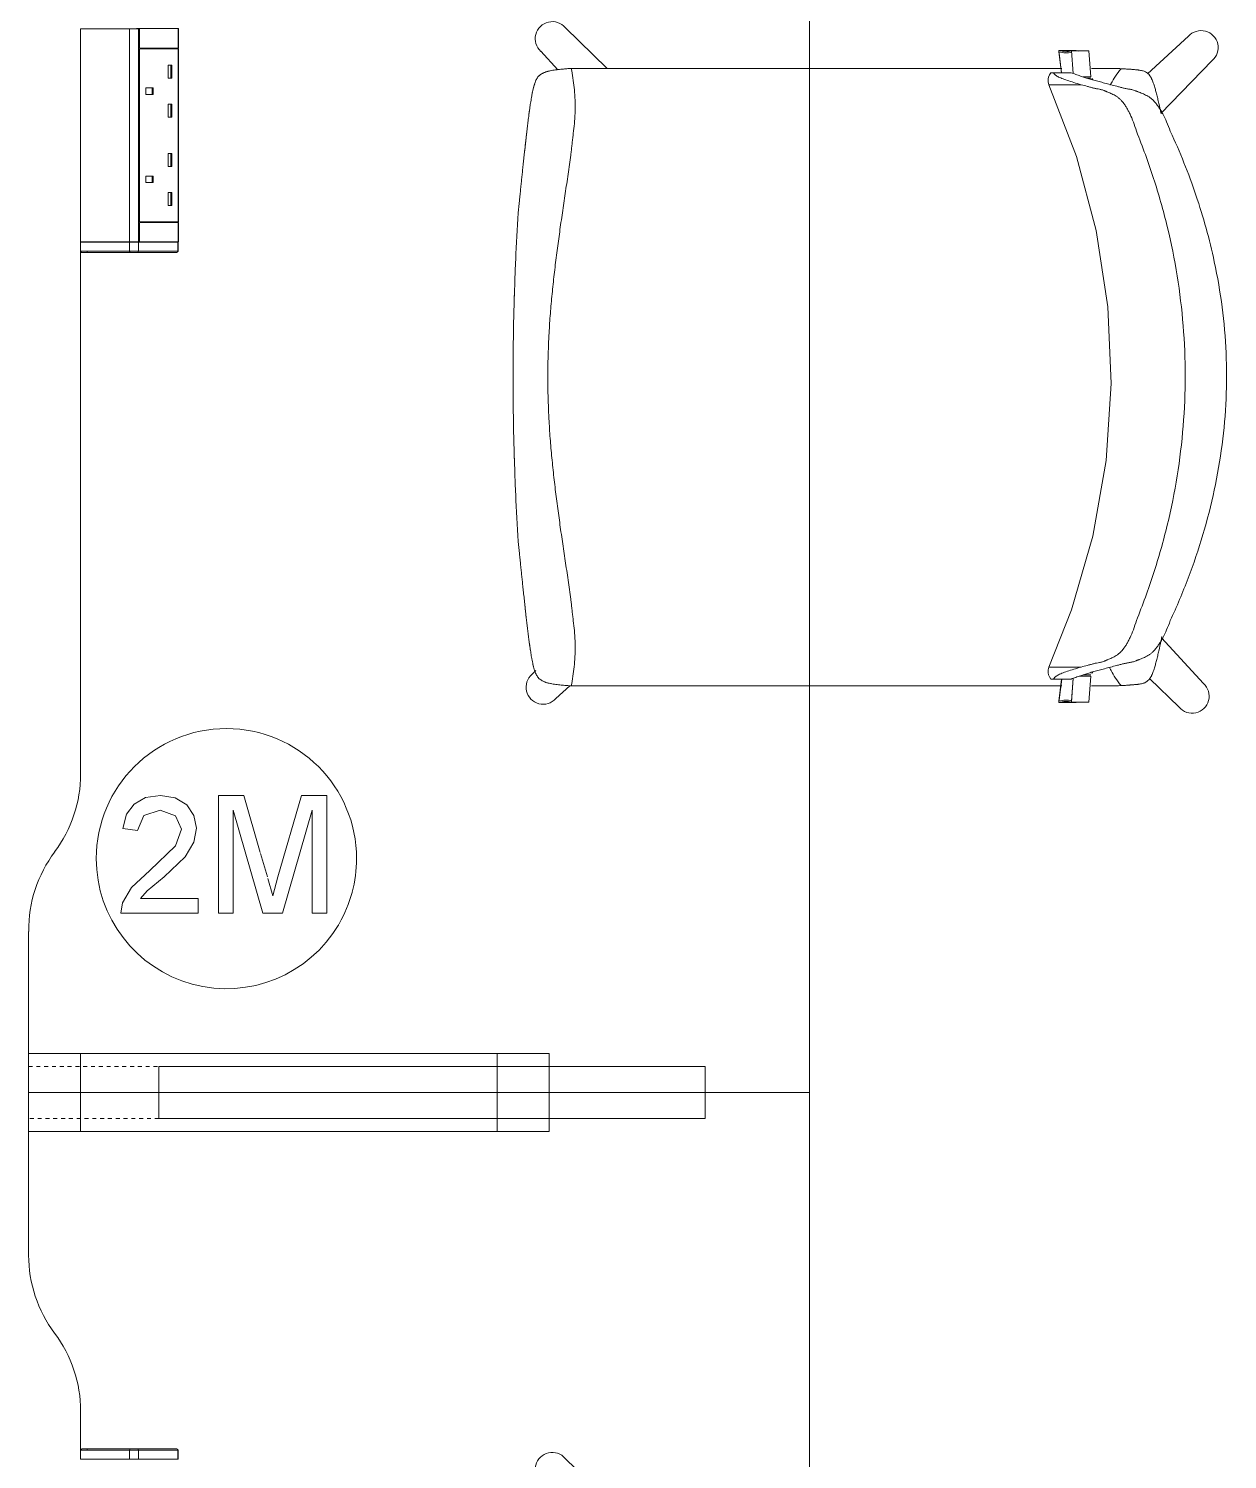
# Model space of a CAD drawing. Header units: millimetres. Extents: x 79795 to 317870, y -36033 to 97293.
# Drawn here: x 179300 to 180221, y 23556 to 24656 of the extents above; entities that cross this region are included whole.
import ezdxf

# ---------------------------------------------------------------- set-up
doc = ezdxf.new("R2010")
doc.units = ezdxf.units.MM
doc.header["$MEASUREMENT"] = 0
doc.linetypes.add('Dash', pattern=[6, 3, -3])
doc.layers.add('I-FURN', color=8, linetype='CONTINUOUS', lineweight=9)
doc.layers.add('I-FURN-HDLN', color=8, linetype='Dash', lineweight=9)

msp = doc.modelspace()

# ---------------------------------------------------------------- linework, layer by layer
at = {"layer": 'I-FURN'}
for p, q in [((179899.9, 23837.6), (179899.9, 24937.6)), ((179899.9, 24937.6), (179899.9, 23837.6)), ((179339.9, 24655.4), (179339.9, 24491.5)), ((179339.9, 24491.5), (179339.9, 24655.4)), ((179377.4, 24655.4), (179339.9, 24655.4)), ((179377.4, 24491.5), (179377.4, 24655.4)), ((179384.3, 24655.4), (179377.4, 24655.4)), ((179385.1, 24655.5), (179382.7, 24655.5)), ((179384.3, 24491.5), (179384.3, 24655.4)), ((179384.3, 24655.4), (179384.9, 24655.4)), ((179384.9, 24655.4), (179384.9, 24640.5)), ((179385.1, 24640.5), (179385.1, 24655.5)), ((179385.1, 24655.5), (179415, 24655.5)), ((179414.8, 24491.5), (179414.8, 24655.4)), ((179415, 24655.5), (179415, 24640.5)), ((179744.6, 24624.9), (179712.3, 24656.3)), ((179384.9, 24640), (179384.9, 24507)), ((179415, 24640.5), (179385.1, 24640.5)), ((179385.1, 24507), (179385.1, 24640)), ((179415, 24640), (179385.1, 24640)), ((179414.6, 24640.5), (179414.6, 24640)), ((179415, 24640), (179415, 24507)), ((180191.2, 24649.7), (180159.7, 24620.7)), ((179693.6, 24638.1), (179706.6, 24623.9)), ((180091.7, 24638.7), (180093.7, 24621.5)), ((180105, 24638.7), (180091.7, 24638.7)), ((180091.7, 24637.8), (180093.6, 24621.5)), ((180102.6, 24621), (180101.4, 24638.4)), ((180101.4, 24638.4), (180114.7, 24638.4)), ((180114.7, 24638.4), (180116.1, 24618.5)), ((180170, 24590.3), (180209.4, 24631)), ((179409.9, 24627.4), (179407.1, 24627.4)), ((179407.1, 24617.4), (179407.1, 24627.4)), ((179409.2, 24617.4), (179409.2, 24627.4)), ((179409.9, 24617.4), (179409.9, 24627.4)), ((179716.3, 24624.9), (179716.9, 24624.9)), ((180083.6, 24618.3), (180083.3, 24616.8)), ((180084.3, 24620), (180083.6, 24618.3)), ((180085.4, 24621.5), (180084.3, 24620)), ((180087.5, 24621.5), (180101.1, 24621.5)), ((180116.1, 24618.5), (180110.2, 24618.5)), ((179395.6, 24609.9), (179389.9, 24609.9)), ((179389.9, 24604.9), (179389.9, 24609.9)), ((179394.9, 24604.9), (179394.9, 24609.9)), ((179395.6, 24604.9), (179395.6, 24609.9)), ((179409.9, 24617.4), (179407.1, 24617.4)), ((180083.3, 24616.8), (180083.3, 24614.5)), ((180083.3, 24614.5), (180083.9, 24612.4)), ((180083.9, 24612.4), (180105.1, 24557.3)), ((180116.1, 24617.5), (180113.1, 24617.5)), ((179395.6, 24604.9), (179389.9, 24604.9)), ((179409.9, 24597.4), (179407.1, 24597.4)), ((179407.1, 24587.4), (179407.1, 24597.4)), ((179409.2, 24587.4), (179409.2, 24597.4)), ((179409.9, 24587.4), (179409.9, 24597.4)), ((179409.9, 24587.4), (179407.1, 24587.4)), ((179409.9, 24559.6), (179407.1, 24559.6)), ((179407.1, 24549.6), (179407.1, 24559.6)), ((179409.2, 24549.6), (179409.2, 24559.6)), ((179409.9, 24549.6), (179409.9, 24559.6)), ((180105.1, 24557.3), (180120.3, 24500.2)), ((179389.9, 24542.1), (179389.9, 24537.1)), ((179395.6, 24542.1), (179389.9, 24542.1)), ((179394.9, 24537.1), (179394.9, 24542.1)), ((179395.6, 24537.1), (179395.6, 24542.1)), ((179409.9, 24549.6), (179407.1, 24549.6)), ((179389.9, 24537.1), (179395.6, 24537.1)), ((179409.9, 24529.6), (179407.1, 24529.6)), ((179407.1, 24519.6), (179407.1, 24529.6)), ((179409.9, 24519.6), (179407.1, 24519.6)), ((179409.2, 24519.6), (179409.2, 24529.6)), ((179409.9, 24519.6), (179409.9, 24529.6)), ((179384.9, 24506.5), (179384.9, 24491.5)), ((179415, 24507), (179385.1, 24507)), ((179385.1, 24491.5), (179385.1, 24506.5)), ((179385.1, 24506.5), (179415, 24506.5)), ((179414.6, 24507), (179414.6, 24506.5)), ((179415, 24506.5), (179415, 24491.5)), ((180120.3, 24500.2), (180129.2, 24441.7)), ((179339.9, 24491.5), (179377.4, 24491.5)), ((179339.9, 24491.4), (179339.9, 24484.4)), ((179339.9, 24484.4), (179339.9, 24491.4)), ((179377.4, 24491.4), (179339.9, 24491.4)), ((179377.4, 24491.5), (179384.3, 24491.5)), ((179377.4, 24484.4), (179377.4, 24491.4)), ((179384.3, 24491.4), (179377.4, 24491.4)), ((179384.9, 24491.5), (179384.3, 24491.5)), ((179384.3, 24484.4), (179384.3, 24491.4)), ((179414.6, 24491.4), (179384.3, 24491.4)), ((179415, 24491.5), (179385.1, 24491.5)), ((179414.6, 24484.4), (179414.6, 24491.4)), ((179414.8, 24491.4), (179414.6, 24491.4)), ((179414.8, 24484.4), (179414.8, 24491.4)), ((179414.8, 24484.4), (179414.8, 24491.4)), ((179414.8, 24491.4), (179414.8, 24484.4)), ((179339.9, 24484.4), (179339.9, 24082.6)), ((179339.9, 24082.6), (179339.9, 24484.4)), ((179377.4, 24484.4), (179339.9, 24484.4)), ((179344.9, 24483.4), (179340.9, 24483.4)), ((179340.9, 24483.4), (179378, 24483.4)), ((179344.9, 24483.4), (179344.9, 24484.4)), ((179383.5, 24483.4), (179344.9, 24483.4)), ((179384.3, 24484.4), (179377.4, 24484.4)), ((179378, 24483.4), (179383.5, 24483.4)), ((179383.5, 24483.4), (179413.8, 24483.4)), ((179383.5, 24483.4), (179413.8, 24483.4)), ((179414.6, 24484.4), (179384.3, 24484.4)), ((179414.4, 24483.7), (179414.4, 24483.7)), ((179414.8, 24484.4), (179414.6, 24484.4)), ((180129.2, 24441.7), (180131.8, 24382.6)), ((180131.8, 24382.6), (180128, 24323.6)), ((180128, 24323.6), (180117.8, 24265.4)), ((180117.8, 24265.4), (180101.4, 24208.6)), ((180101.4, 24208.6), (180083.9, 24164.7)), ((180202.7, 24152), (180170.5, 24187.1)), ((179689.7, 24162.1), (179686.8, 24159.2)), ((180083.3, 24162.6), (180083.9, 24164.7)), ((180083.3, 24160.3), (180083.3, 24162.6)), ((180083.6, 24158.8), (180083.3, 24160.3)), ((180084.3, 24157.1), (180083.6, 24158.8)), ((180085.4, 24155.5), (180084.3, 24157.1)), ((180101.4, 24138.7), (180102.6, 24156.1)), ((180101.4, 24137.7), (180102.7, 24156.1)), ((180107.3, 24157.7), (180116.1, 24157.7)), ((180110.2, 24158.6), (180116.1, 24158.6)), ((180116.1, 24157.7), (180114.7, 24137.7)), ((179705, 24140.4), (179715.8, 24150.3)), ((179716.9, 24150.3), (179716.3, 24150.3)), ((180087.5, 24155.5), (180101.1, 24155.5)), ((180093.7, 24155.5), (180091.7, 24138.4)), ((180093.9, 24155.5), (180091.7, 24137.4)), ((180161.2, 24155.9), (180184, 24133.8)), ((180091.7, 24137.4), (180105, 24137.4)), ((180114.7, 24137.7), (180101.4, 24137.7)), ((179381, 24059.4), (179375.1, 24051.5)), ((179389.8, 24064.3), (179381, 24059.4)), ((179401.2, 24066), (179389.8, 24064.3)), ((179412.6, 24064.1), (179401.2, 24066)), ((179421.4, 24058.7), (179412.6, 24064.1)), ((179427, 24050.6), (179421.4, 24058.7)), ((179465.2, 24066), (179445.8, 24066)), ((179445.8, 24066), (179445.8, 23975.5)), ((179477.9, 24022.2), (179465.2, 24066)), ((179509.7, 24066), (179491.5, 24003.3)), ((179529.1, 24066), (179509.7, 24066)), ((179529.1, 23975.5), (179529.1, 24066)), ((179375.1, 24051.5), (179372.3, 24040.5)), ((179383.6, 24039.1), (179388.4, 24050.5)), ((179388.4, 24050.5), (179400.9, 24054.6)), ((179400.9, 24054.6), (179412.9, 24050.4)), ((179412.9, 24050.4), (179417.5, 24040.1)), ((179428.8, 24040.7), (179427, 24050.6)), ((179457.1, 23975.5), (179457.1, 24054.6)), ((179457.1, 24054.6), (179479.8, 23975.5)), ((179495.1, 23975.5), (179517.8, 24054.6)), ((179517.8, 24054.6), (179517.8, 23975.5)), ((179372.3, 24040.5), (179383.6, 24039.1)), ((179417.5, 24040.1), (179412.7, 24027.3)), ((179426.8, 24030), (179428.8, 24040.7)), ((179412.7, 24027.3), (179393.1, 24008.4)), ((179420.2, 24018.9), (179426.8, 24030)), ((179404, 24003.5), (179420.2, 24018.9)), ((179483.4, 24003.3), (179478.2, 24021.4)), ((179393.1, 24008.4), (179379, 23995.3)), ((179391, 23992.6), (179404, 24003.5)), ((179487.5, 23988.9), (179483.7, 24002.2)), ((179491.5, 24003.3), (179487.5, 23988.9)), ((179379, 23995.3), (179372.1, 23983.3)), ((179385.9, 23986.8), (179391, 23992.6)), ((179372.1, 23983.3), (179370.9, 23975.5)), ((179430.3, 23986.8), (179385.9, 23986.8)), ((179430.3, 23975.5), (179430.3, 23986.8)), ((179370.9, 23975.5), (179430.3, 23975.5)), ((179445.8, 23975.5), (179457.1, 23975.5)), ((179479.8, 23975.5), (179495.1, 23975.5)), ((179517.8, 23975.5), (179529.1, 23975.5)), ((179299.9, 23961.5), (179299.9, 23837.6)), ((179299.9, 23837.6), (179299.9, 23961.5)), ((179339.9, 23867.6), (179299.9, 23867.6)), ((179299.9, 23867.6), (179699.9, 23867.6)), ((179299.9, 23807.6), (179299.9, 23867.6)), ((179299.9, 23807.6), (179299.9, 23867.6)), ((179659.9, 23867.6), (179339.9, 23867.6)), ((179339.9, 23807.6), (179339.9, 23867.6)), ((179339.9, 23807.6), (179339.9, 23867.6)), ((179699.9, 23867.6), (179659.9, 23867.6)), ((179659.9, 23857.6), (179659.9, 23867.6)), ((179659.9, 23807.6), (179659.9, 23867.6)), ((179699.9, 23857.6), (179699.9, 23867.6)), ((179699.9, 23867.6), (179699.9, 23807.6)), ((179399.9, 23857.6), (179399.9, 23817.6)), ((179699.9, 23857.6), (179399.9, 23857.6)), ((179819.9, 23857.6), (179699.9, 23857.6)), ((179819.9, 23817.6), (179819.9, 23857.6)), ((179899.9, 23837.6), (179299.9, 23837.6)), ((179299.9, 23837.6), (179299.9, 23712.6)), ((179299.9, 23712.6), (179299.9, 23837.6)), ((179299.9, 23837.6), (179899.9, 23837.6)), ((179299.9, 23837.6), (179899.9, 23837.6)), ((179899.9, 23837.6), (179299.9, 23837.6)), ((179899.9, 22737.6), (179899.9, 23837.6)), ((179899.9, 23837.6), (179899.9, 22737.6)), ((179399.9, 23817.6), (179699.9, 23817.6)), ((179659.9, 23807.6), (179659.9, 23817.6)), ((179699.9, 23807.6), (179699.9, 23817.6)), ((179699.9, 23817.6), (179819.9, 23817.6)), ((179699.9, 23807.6), (179299.9, 23807.6)), ((179299.9, 23807.6), (179339.9, 23807.6)), ((179339.9, 23807.6), (179659.9, 23807.6)), ((179659.9, 23807.6), (179699.9, 23807.6)), ((179339.9, 23592.6), (179339.9, 23562.6)), ((179339.9, 23562.6), (179339.9, 23592.6)), ((179339.9, 23562.6), (179339.9, 23555.6)), ((179339.9, 23562.6), (179377.4, 23562.6)), ((179339.9, 23562.6), (179339.9, 23555.6)), ((179340.9, 23563.6), (179340.9, 23563.6)), ((179378, 23563.6), (179340.9, 23563.6)), ((179340.9, 23563.6), (179344.9, 23563.6)), ((179344.9, 23562.6), (179344.9, 23563.6)), ((179344.9, 23563.6), (179383.5, 23563.6)), ((179377.4, 23562.6), (179384.3, 23562.6)), ((179377.4, 23562.6), (179377.4, 23555.6)), ((179383.5, 23563.6), (179378, 23563.6)), ((179413.8, 23563.6), (179383.5, 23563.6)), ((179413.8, 23563.6), (179383.5, 23563.6)), ((179384.3, 23562.6), (179414.6, 23562.6)), ((179384.3, 23562.6), (179384.3, 23555.6)), ((179414.4, 23563.3), (179414.4, 23563.3)), ((179414.6, 23562.6), (179414.8, 23562.6)), ((179414.6, 23562.6), (179414.6, 23555.6)), ((179414.8, 23555.6), (179414.8, 23562.6)), ((179414.8, 23555.6), (179414.8, 23562.6)), ((179414.8, 23555.6), (179414.8, 23562.6)), ((179339.9, 23555.6), (179377.4, 23555.6)), ((179377.4, 23555.6), (179384.3, 23555.6)), ((179384.3, 23555.6), (179414.6, 23555.6)), ((179414.6, 23555.6), (179414.8, 23555.6)), ((179744.6, 23524.9), (179712.3, 23556.3))]:
    msp.add_line(p, q, dxfattribs=at)
at = {"layer": 'I-FURN', "flags": 128}
for points in [[(179340.9, 24483.4), (179340.9, 24483.4), (179340.8, 24483.4), (179340.8, 24483.4), (179340.8, 24483.5), (179340.7, 24483.5), (179340.7, 24483.5), (179340.6, 24483.5), (179340.6, 24483.5), (179340.6, 24483.5), (179340.5, 24483.5), (179340.5, 24483.5), (179340.5, 24483.6), (179340.4, 24483.6), (179340.4, 24483.6), (179340.4, 24483.6), (179340.3, 24483.6), (179340.3, 24483.7), (179340.3, 24483.7), (179340.2, 24483.7), (179340.2, 24483.7), (179340.2, 24483.8), (179340.1, 24483.8), (179340.1, 24483.8), (179340.1, 24483.9), (179340.1, 24483.9), (179340.1, 24483.9), (179340, 24484), (179340, 24484), (179340, 24484), (179340, 24484.1), (179340, 24484.1), (179340, 24484.2), (179340, 24484.2), (179339.9, 24484.2), (179339.9, 24484.3), (179339.9, 24484.3), (179339.9, 24484.4), (179339.9, 24484.4), (179339.9, 24484.4), (179339.9, 24484.4)], [(179344.9, 24483.4), (179344.8, 24483.4), (179344.6, 24483.4), (179344.4, 24483.4), (179344.3, 24483.4), (179344.1, 24483.4), (179344, 24483.4), (179343.8, 24483.4), (179343.7, 24483.4), (179343.5, 24483.4), (179343.4, 24483.4), (179343.2, 24483.4), (179343.1, 24483.4), (179342.9, 24483.4), (179342.8, 24483.4), (179342.7, 24483.4), (179342.5, 24483.4), (179342.4, 24483.4), (179342.3, 24483.4), (179342.2, 24483.4), (179342.1, 24483.4), (179341.9, 24483.4), (179341.8, 24483.4), (179341.7, 24483.4), (179341.6, 24483.4), (179341.6, 24483.4), (179341.5, 24483.4), (179341.4, 24483.4), (179341.3, 24483.4), (179341.3, 24483.4), (179341.2, 24483.4), (179341.1, 24483.4), (179341.1, 24483.4), (179341, 24483.4), (179341, 24483.4), (179341, 24483.4), (179341, 24483.4), (179340.9, 24483.4), (179340.9, 24483.4), (179340.9, 24483.4)], [(179340.9, 24483.4), (179340.9, 24483.4), (179340.9, 24483.4)], [(179340.9, 24483.4), (179341.2, 24483.4), (179341.6, 24483.4), (179342.2, 24483.4), (179342.9, 24483.4), (179343.7, 24483.4), (179344.6, 24483.4), (179345.7, 24483.4), (179346.9, 24483.4), (179348.2, 24483.4), (179349.7, 24483.4), (179351.3, 24483.4), (179353, 24483.4), (179354.8, 24483.4), (179356.7, 24483.4), (179358.8, 24483.4), (179360.9, 24483.4), (179363.2, 24483.4), (179365.5, 24483.4), (179368, 24483.4), (179370.5, 24483.4), (179373.2, 24483.4), (179375.9, 24483.4), (179378, 24483.4)], [(179378, 24483.4), (179378.1, 24483.4), (179378.2, 24483.4), (179378.4, 24483.4), (179378.5, 24483.4), (179378.7, 24483.4), (179378.8, 24483.4), (179379, 24483.4), (179379.1, 24483.4), (179379.3, 24483.4), (179379.4, 24483.4), (179379.6, 24483.4), (179379.7, 24483.4), (179379.9, 24483.4), (179380.1, 24483.4), (179380.2, 24483.4), (179380.4, 24483.4), (179380.5, 24483.4), (179380.7, 24483.4), (179380.8, 24483.4), (179381, 24483.4), (179381.2, 24483.4), (179381.3, 24483.4), (179381.5, 24483.4), (179381.6, 24483.4), (179381.8, 24483.4), (179381.9, 24483.4), (179382.1, 24483.4), (179382.2, 24483.4), (179382.3, 24483.4), (179382.5, 24483.4), (179382.6, 24483.4), (179382.7, 24483.4), (179382.8, 24483.4), (179383, 24483.4), (179383.1, 24483.4), (179383.2, 24483.4), (179383.3, 24483.4), (179383.4, 24483.4), (179383.5, 24483.4)], [(179414.8, 24484.4), (179414.8, 24484.4), (179414.8, 24484.4), (179414.8, 24484.3), (179414.8, 24484.3), (179414.7, 24484.2), (179414.7, 24484.2), (179414.7, 24484.2), (179414.7, 24484.1), (179414.7, 24484.1), (179414.7, 24484.1), (179414.7, 24484), (179414.7, 24484), (179414.6, 24483.9)], [(179339.9, 23562.6), (179339.9, 23562.6), (179339.9, 23562.6), (179339.9, 23562.7), (179339.9, 23562.7), (179339.9, 23562.8), (179339.9, 23562.8), (179340, 23562.8), (179340, 23562.9), (179340, 23562.9), (179340, 23563), (179340, 23563), (179340, 23563), (179340.1, 23563.1), (179340.1, 23563.1), (179340.1, 23563.1), (179340.1, 23563.2), (179340.1, 23563.2), (179340.2, 23563.2), (179340.2, 23563.3), (179340.2, 23563.3), (179340.3, 23563.3), (179340.3, 23563.3), (179340.3, 23563.4), (179340.3, 23563.4), (179340.4, 23563.4), (179340.4, 23563.4), (179340.4, 23563.4), (179340.5, 23563.5), (179340.5, 23563.5), (179340.6, 23563.5), (179340.6, 23563.5), (179340.6, 23563.5), (179340.7, 23563.5), (179340.7, 23563.5), (179340.8, 23563.5), (179340.8, 23563.6), (179340.8, 23563.6), (179340.9, 23563.6), (179340.9, 23563.6), (179340.9, 23563.6)], [(179378, 23563.6), (179375.2, 23563.6), (179372.5, 23563.6), (179369.9, 23563.6), (179367.3, 23563.6), (179364.9, 23563.6), (179362.6, 23563.6), (179360.3, 23563.6), (179358.2, 23563.6), (179356.2, 23563.6), (179354.3, 23563.6), (179352.5, 23563.6), (179350.8, 23563.6), (179349.3, 23563.6), (179347.9, 23563.6), (179346.6, 23563.6), (179345.4, 23563.6), (179344.4, 23563.6), (179343.4, 23563.6), (179342.7, 23563.6), (179342, 23563.6), (179341.5, 23563.6), (179341.1, 23563.6), (179340.9, 23563.6)], [(179340.9, 23563.6), (179340.9, 23563.6), (179340.9, 23563.6), (179340.9, 23563.6), (179341, 23563.6), (179341, 23563.6), (179341, 23563.6), (179341.1, 23563.6), (179341.1, 23563.6), (179341.2, 23563.6), (179341.2, 23563.6), (179341.3, 23563.6), (179341.4, 23563.6), (179341.4, 23563.6), (179341.5, 23563.6), (179341.6, 23563.6), (179341.7, 23563.6), (179341.8, 23563.6), (179341.9, 23563.6), (179342, 23563.6), (179342.1, 23563.6), (179342.3, 23563.6), (179342.4, 23563.6), (179342.5, 23563.6), (179342.6, 23563.6), (179342.8, 23563.6), (179342.9, 23563.6), (179343, 23563.6), (179343.2, 23563.6), (179343.3, 23563.6), (179343.5, 23563.6), (179343.6, 23563.6), (179343.8, 23563.6), (179343.9, 23563.6), (179344.1, 23563.6), (179344.2, 23563.6), (179344.4, 23563.6), (179344.6, 23563.6), (179344.7, 23563.6), (179344.9, 23563.6), (179344.9, 23563.6)], [(179383.5, 23563.6), (179383.4, 23563.6), (179383.3, 23563.6), (179383.2, 23563.6), (179383.1, 23563.6), (179383, 23563.6), (179382.8, 23563.6), (179382.7, 23563.6), (179382.6, 23563.6), (179382.5, 23563.6), (179382.3, 23563.6), (179382.2, 23563.6), (179382.1, 23563.6), (179381.9, 23563.6), (179381.8, 23563.6), (179381.6, 23563.6), (179381.5, 23563.6), (179381.3, 23563.6), (179381.2, 23563.6), (179381, 23563.6), (179380.8, 23563.6), (179380.7, 23563.6), (179380.5, 23563.6), (179380.4, 23563.6), (179380.2, 23563.6), (179380.1, 23563.6), (179379.9, 23563.6), (179379.7, 23563.6), (179379.6, 23563.6), (179379.4, 23563.6), (179379.3, 23563.6), (179379.1, 23563.6), (179379, 23563.6), (179378.8, 23563.6), (179378.7, 23563.6), (179378.5, 23563.6), (179378.4, 23563.6), (179378.2, 23563.6), (179378.1, 23563.6), (179378, 23563.6)], [(179414.6, 23563.1), (179414.6, 23563), (179414.7, 23563), (179414.7, 23563), (179414.7, 23562.9), (179414.7, 23562.9), (179414.7, 23562.9), (179414.7, 23562.8), (179414.7, 23562.8), (179414.8, 23562.7), (179414.8, 23562.7), (179414.8, 23562.7), (179414.8, 23562.6), (179414.8, 23562.6), (179414.8, 23562.6)]]:
    msp.add_lwpolyline(points, dxfattribs=at)
at = {"layer": 'I-FURN'}
for centre, radius, start, end in [((179702.3, 24647.8), 13.1, 40.3941, 228.0104), ((180200.9, 24640.9), 13.1, 310.4176, 138.0338), ((179695.3, 24149.2), 13.1, 130.3707, 317.9869), ((180194, 24142.3), 13.1, 220.3941, 48.0104), ((179451.9, 24017.4), 100, 0, 180), ((179239.9, 24082.6), 100, 323.1301, 0), ((179239.9, 24082.6), 100, 323.1301, 0), ((179400, 23962.6), 100, 143.1301, 180.6256), ((179400, 23962.6), 100, 143.1301, 180.6256), ((179451.9, 24017.4), 100, 180, 329.6476), ((179451.9, 24017.4), 100, 345, 0), ((179451.9, 24017.4), 100, 330, 344.9111), ((179399.9, 23712.6), 100, 180, 216.8699), ((179399.9, 23712.6), 100, 180, 216.8699), ((179239.9, 23592.6), 100, 0, 36.8699), ((179239.9, 23592.6), 100, 0, 36.8699), ((179702.3, 23547.8), 13.1, 40.3941, 228.0104)]:
    msp.add_arc(centre, radius, start, end, dxfattribs=at)
for centre, major_axis, ratio, start_param, end_param in [((180097.1, 24655.2), (0, -17.4), 0.978487, 5.960696, 6.540192), ((180097.1, 24654.3), (0, -17.4), 0.978487, 5.960696, 6.540192), ((180110.4, 24655.2), (0, -17.4), 0.978487, 5.960696, 6.044337), ((179340.9, 24484.4), (0, 1), 0.998113, 1.570796, 3.141593), ((179378, 24484.4), (0, 1), 0.56467, 1.570796, 3.141593), ((179383.5, 24484.4), (0, 1), 0.819152, 3.141593, 4.712389), ((179413.8, 24484.4), (0, -1), 0.819152, 0, 1.570796), ((180097.1, 24121.9), (0, -17.4), 0.978487, 2.884586, 3.464082), ((180097.1, 24120.9), (0, -17.4), 0.978487, 2.884586, 3.464082), ((180110.4, 24120.9), (0, -17.4), 0.978487, 3.380441, 3.464082), ((179340.9, 23562.6), (0, 1), 0.998113, 0, 1.570796), ((179378, 23562.6), (0, 1), 0.56467, 0, 1.570796), ((179383.5, 23562.6), (0, 1), 0.819152, 4.712389, 6.283185), ((179413.8, 23562.6), (0, 1), 0.819152, 4.712389, 6.283185)]:
    msp.add_ellipse(centre, major_axis=major_axis, ratio=ratio, start_param=start_param, end_param=end_param, dxfattribs=at)
for points, knots in [([(179676.2, 24513.9), (179676.5, 24517.1), (179677, 24521.8), (179677.6, 24527.9), (179678, 24532.4), (179678.5, 24536.7), (179678.9, 24540.8), (179679.3, 24545), (179679.8, 24549.4), (179680.3, 24554.2), (179680.8, 24559.1), (179681.4, 24563.9), (179681.9, 24568.6), (179682.4, 24573), (179682.8, 24577), (179683.3, 24580.5), (179683.6, 24583.4), (179683.9, 24585.7), (179684.2, 24588), (179684.5, 24590.7), (179685, 24594), (179685.5, 24597.5), (179685.9, 24600.1), (179686.2, 24601.7), (179686.4, 24602.9), (179686.6, 24604.1), (179686.9, 24605.7), (179687.3, 24607.8), (179687.9, 24610.1), (179688.7, 24613), (179689.5, 24615.4), (179690.4, 24617), (179690.9, 24617.8), (179691.3, 24618.4), (179691.8, 24618.9), (179692.4, 24619.5), (179693.6, 24620.5), (179695.3, 24621.4), (179697.3, 24622.2), (179698.9, 24622.7), (179700.8, 24623.2), (179703.4, 24623.6), (179706.9, 24624.1), (179711, 24624.5), (179714.4, 24624.8), (179715.8, 24624.9), (179716.3, 24624.9)], [0, 0, 0, 0, 0.0625, 0.09375, 0.125, 0.15625, 0.1875, 0.21875, 0.25, 0.28125, 0.3125, 0.34375, 0.375, 0.40625, 0.4375, 0.46875, 0.484375, 0.5, 0.515625, 0.53125, 0.5625, 0.59375, 0.609375, 0.617188, 0.625, 0.632812, 0.640625, 0.65625, 0.671875, 0.6875, 0.71875, 0.734375, 0.742188, 0.75, 0.757812, 0.765625, 0.78125, 0.8125, 0.828125, 0.84375, 0.859375, 0.875, 0.90625, 0.9375, 0.96875, 1, 1, 1, 1]), ([(179700.3, 24623), (179699.8, 24622.9), (179698.6, 24622.6), (179697, 24622.1), (179695.7, 24621.6), (179694.9, 24621.2), (179694.8, 24621.1)], [0.11388456, 0.11388456, 0.11388456, 0.11388456, 0.125, 0.14285714, 0.16071429, 0.16623382, 0.16623382, 0.16623382, 0.16623382]), ([(179698.9, 24387.6), (179698.9, 24397.6), (179699.3, 24412.7), (179700.5, 24432.8), (179701.8, 24447.8), (179703.3, 24462.7), (179705.1, 24477.7), (179707, 24492.1), (179709, 24506.5), (179710.8, 24518.9), (179712.3, 24528.8), (179713.4, 24536.2), (179714.4, 24543.6), (179715.5, 24551), (179716.3, 24557.1), (179717, 24562), (179717.4, 24565.7), (179717.8, 24569.4), (179718.4, 24574.4), (179719.2, 24580.6), (179719.7, 24586.8), (179719.9, 24591.8), (179720, 24595.5), (179719.9, 24599.2), (179719.7, 24604.1), (179719, 24612.7), (179717.8, 24620), (179716.9, 24624.9)], [0, 0, 0, 0, 0.125, 0.1875, 0.25, 0.3125, 0.375, 0.4375, 0.5, 0.5625, 0.59375, 0.625, 0.65625, 0.6875, 0.71875, 0.734375, 0.75, 0.765625, 0.78125, 0.8125, 0.84375, 0.859375, 0.875, 0.890625, 0.90625, 0.9375, 1, 1, 1, 1]), ([(179716.9, 24624.9), (179727.1, 24624.9), (179742, 24624.9), (179761.7, 24624.9), (179776.5, 24624.9), (179791.2, 24624.9), (179805.8, 24624.9), (179818.1, 24624.9), (179828.1, 24624.9), (179835.7, 24624.9), (179843.3, 24624.9), (179853.4, 24624.9), (179865.9, 24624.9), (179878.3, 24624.9), (179888.4, 24624.9), (179894.8, 24624.9), (179898.7, 24624.9), (179900, 24624.9)], [-1, -1, -1, -1, -0.9285714, -0.8928571, -0.8571429, -0.8214286, -0.7857143, -0.75, -0.7321429, -0.7142857, -0.6964286, -0.6785714, -0.6428571, -0.6071429, -0.5892857, -0.5714286, -0.5621337, -0.5621337, -0.5621337, -0.5621337]), ([(179900, 24624.9), (179901.2, 24624.9), (179905, 24624.9), (179913.7, 24624.9), (179926.2, 24624.9), (179941.2, 24624.9), (179956.4, 24624.9), (179971.5, 24624.9), (179986.4, 24624.9), (179998.8, 24624.9), (180008.9, 24624.9), (180016.5, 24624.9), (180024.1, 24624.9), (180034, 24624.9), (180046.2, 24624.9), (180058.6, 24624.9), (180068.7, 24624.9), (180076.4, 24624.9), (180084.2, 24624.9), (180090.1, 24624.9), (180093.3, 24624.9), (180094, 24624.9)], [-0.5621337, -0.5621337, -0.5621337, -0.5621337, -0.5535714, -0.5357143, -0.5, -0.4642857, -0.4285714, -0.3928571, -0.3571429, -0.3214286, -0.3035714, -0.2857143, -0.2678571, -0.25, -0.2142857, -0.1785714, -0.1607143, -0.1428571, -0.125, -0.1071429, -0.1022726, -0.1022726, -0.1022726, -0.1022726]), ([(180087.5, 24621.5), (180086.9, 24621.5), (180086.1, 24621.5), (180085.5, 24621.5), (180085.4, 24621.5), (180086, 24621.5), (180086.8, 24621.5), (180087.1, 24621.5)], [0, 0, 0, 0, 0.125, 0.25, 0.375, 0.5, 0.5828112, 0.5828112, 0.5828112, 0.5828112]), ([(180108.3, 24619.1), (180110.2, 24618.4), (180113.4, 24617.4), (180118.4, 24615.9), (180122.5, 24614.8), (180126.7, 24613.7), (180131.2, 24612.5), (180135.3, 24611.4), (180138.6, 24610.5), (180140.8, 24609.9), (180142.5, 24609.6), (180144.2, 24609.2), (180145.9, 24609), (180147.6, 24608.6), (180149, 24608.3), (180150.1, 24607.9), (180151, 24607.6), (180151.5, 24607.4), (180151.8, 24607.2), (180152.2, 24607.1), (180152.7, 24606.9), (180153.6, 24606.5), (180155, 24606), (180156.6, 24605.3), (180158.3, 24604.5), (180160, 24603.6), (180161.8, 24602.5), (180163.2, 24601.3), (180164.2, 24600.4), (180164.7, 24599.8), (180165.1, 24599.3), (180165.5, 24598.9), (180166.1, 24598.2), (180167, 24597), (180168.4, 24595.1), (180170, 24592.7), (180172, 24589), (180174.5, 24583.9), (180176.3, 24579.2), (180177.2, 24576.7)], [0, 0, 0, 0, 0.142857, 0.214286, 0.285714, 0.357143, 0.428571, 0.5, 0.535714, 0.571429, 0.589286, 0.607143, 0.642857, 0.660714, 0.678571, 0.696429, 0.705357, 0.709821, 0.714286, 0.71875, 0.723214, 0.732143, 0.75, 0.767857, 0.785714, 0.803571, 0.821429, 0.839286, 0.848214, 0.852679, 0.857143, 0.861607, 0.866071, 0.875, 0.892857, 0.910714, 0.928571, 0.964286, 1, 1, 1, 1]), ([(180139.5, 24624.7), (180137.9, 24622.8), (180135, 24619), (180132.5, 24614.8), (180131.3, 24612.4), (180131.1, 24612.1)], [0, 0, 0, 0, 0.02777778, 0.05555556, 0.06066679, 0.06066679, 0.06066679, 0.06066679]), ([(180139.5, 24624.7), (180140.5, 24624.7), (180142.2, 24624.6), (180144.1, 24624.4), (180145.2, 24624.4), (180146.1, 24624.3), (180146.9, 24624.3), (180147.9, 24624.2), (180149.1, 24624.1), (180150.3, 24624), (180151.2, 24623.9), (180151.7, 24623.8), (180152.1, 24623.8), (180152.5, 24623.7), (180153, 24623.7), (180153.9, 24623.5), (180155.1, 24623.3), (180156.5, 24623), (180157.7, 24622.6), (180158.9, 24621.9), (180160.1, 24621), (180161, 24620.1), (180161.6, 24619.2), (180162.1, 24618.5), (180162.5, 24617.8), (180163, 24616.8), (180163.6, 24615.5), (180164.2, 24613.8), (180164.8, 24612.1), (180165.3, 24610.3), (180165.8, 24608.7), (180166.2, 24607.2), (180166.7, 24605.5), (180167.1, 24603.7), (180167.7, 24601.2), (180168.7, 24596.8), (180169.6, 24593), (180170, 24590.7)], [0, 0, 0, 0, 0.0625, 0.09375, 0.109375, 0.125, 0.140625, 0.15625, 0.1875, 0.21875, 0.234375, 0.242188, 0.25, 0.257812, 0.265625, 0.28125, 0.3125, 0.34375, 0.375, 0.40625, 0.4375, 0.46875, 0.484375, 0.5, 0.515625, 0.53125, 0.5625, 0.59375, 0.625, 0.65625, 0.6875, 0.71875, 0.75, 0.78125, 0.8125, 0.875, 1, 1, 1, 1]), ([(179688.8, 24613.1), (179688.7, 24612.9), (179688.5, 24612.2), (179688.1, 24610.8), (179687.6, 24609), (179687.2, 24607.1), (179686.9, 24605.9), (179686.8, 24605.3)], [0.2634642, 0.2634642, 0.2634642, 0.2634642, 0.26785714, 0.28571429, 0.30357143, 0.32142857, 0.33764593, 0.33764593, 0.33764593, 0.33764593]), ([(180084.5, 24612.4), (180084.8, 24612.4), (180085.4, 24612.4), (180087.4, 24612.4), (180091.3, 24612.4), (180098.5, 24612.4), (180105.1, 24612.4), (180108.8, 24612.4)], [0.4444444, 0.4444444, 0.4444444, 0.4444444, 0.5138889, 0.5833333, 0.7222222, 0.8611111, 1, 1, 1, 1]), ([(180151.2, 24576.7), (180150.5, 24579.2), (180149, 24583.8), (180146.8, 24588.9), (180145, 24592.5), (180143.6, 24594.9), (180142.4, 24596.8), (180141.5, 24598), (180141, 24598.7), (180140.6, 24599.2), (180140.3, 24599.6), (180139.7, 24600.2), (180138.8, 24601.2), (180137.4, 24602.4), (180135.7, 24603.6), (180134, 24604.5), (180132.3, 24605.4), (180130.7, 24606.1), (180129.4, 24606.6), (180128.5, 24607), (180128, 24607.2), (180127.7, 24607.4), (180127.3, 24607.5), (180126.9, 24607.7), (180126.1, 24608.1), (180125.1, 24608.4), (180123.9, 24608.7), (180122.4, 24609), (180121, 24609.3), (180119.5, 24609.5), (180118.3, 24609.8), (180117.1, 24610.1), (180115.5, 24610.6), (180112.7, 24611.3), (180110.4, 24612), (180108.8, 24612.4)], [0, 0, 0, 0, 0.0625, 0.125, 0.15625, 0.1875, 0.21875, 0.234375, 0.242188, 0.25, 0.257812, 0.265625, 0.28125, 0.3125, 0.34375, 0.375, 0.40625, 0.4375, 0.46875, 0.484375, 0.492188, 0.5, 0.507812, 0.515625, 0.53125, 0.5625, 0.59375, 0.625, 0.6875, 0.71875, 0.75, 0.78125, 0.8125, 0.875, 1, 1, 1, 1]), ([(179685.4, 24596.9), (179685.4, 24596.8), (179685.3, 24595.8), (179685, 24594), (179684.7, 24591.7), (179684.4, 24589.7), (179684.3, 24588.6), (179684.2, 24588.2)], [0.40654079, 0.40654079, 0.40654079, 0.40654079, 0.41071429, 0.42857143, 0.44642857, 0.46428571, 0.47431632, 0.47431632, 0.47431632, 0.47431632]), ([(179683.2, 24579.9), (179683.1, 24579.5), (179683, 24578.5), (179682.7, 24575.9), (179682.3, 24572.2), (179681.8, 24568.1), (179681.4, 24564.1), (179681.1, 24561.3), (179680.9, 24559.8)], [0.5447675, 0.5447675, 0.5447675, 0.5447675, 0.5535714, 0.5714286, 0.6071429, 0.6428571, 0.6785714, 0.7142857, 0.7142857, 0.7142857, 0.7142857]), ([(180151.2, 24200.4), (180156, 24212.3), (180164.8, 24236.5), (180178.9, 24286.1), (180189.2, 24349.8), (180189.2, 24427.3), (180178.9, 24491), (180164.8, 24540.6), (180156, 24564.7), (180151.2, 24576.7)], [-1, -1, -1, -1, -0.9, -0.8, -0.6, -0.4, -0.2, -0.1, 0, 0, 0, 0]), ([(180177.2, 24576.7), (180184.7, 24560.6), (180197.9, 24527.8), (180213.7, 24470.8), (180222.2, 24406.3), (180219, 24335.4), (180206.5, 24277.6), (180191.4, 24232.8), (180182.2, 24211.1), (180177.2, 24200.4)], [-1, -1, -1, -1, -0.863636, -0.727273, -0.545455, -0.363636, -0.181818, -0.090909, 0, 0, 0, 0]), ([(179676.2, 24261.3), (179675.4, 24273.3), (179674.4, 24291.3), (179673.6, 24312.3), (179673.2, 24324.3), (179672.9, 24333.3), (179672.7, 24342.3), (179672.5, 24351.4), (179672.4, 24360.4), (179672.2, 24369.4), (179672.2, 24378.5), (179672.2, 24387.6), (179672.2, 24396.7), (179672.2, 24405.7), (179672.4, 24414.8), (179672.5, 24423.8), (179672.7, 24432.8), (179672.9, 24441.9), (179673.2, 24450.9), (179673.6, 24462.9), (179674.4, 24483.9), (179675.4, 24501.9), (179676.2, 24513.9)], [0, 0, 0, 0, 0.142857, 0.214286, 0.25, 0.285714, 0.321429, 0.357143, 0.392857, 0.428571, 0.464286, 0.5, 0.535714, 0.571429, 0.607143, 0.642857, 0.678571, 0.714286, 0.75, 0.785714, 0.857143, 1, 1, 1, 1]), ([(179673.3, 24455.4), (179673.3, 24453.9), (179673.2, 24451.3), (179673.1, 24448.8), (179673.1, 24447.8)], [0.4630419, 0.4630419, 0.4630419, 0.4630419, 0.5, 0.52352779, 0.52352779, 0.52352779, 0.52352779]), ([(179716.9, 24150.3), (179717.8, 24155.1), (179719, 24162.5), (179719.7, 24171.1), (179719.9, 24176), (179720, 24179.7), (179719.9, 24183.4), (179719.7, 24188.3), (179719.2, 24194.6), (179718.4, 24200.8), (179717.8, 24205.7), (179717.4, 24209.5), (179717, 24213.2), (179716.3, 24218.1), (179715.5, 24224.2), (179714.4, 24231.6), (179713.4, 24239), (179712.3, 24246.4), (179710.8, 24256.3), (179709, 24268.6), (179707, 24283.1), (179705.1, 24297.5), (179703.3, 24312.4), (179701.8, 24327.4), (179700.5, 24342.4), (179699.3, 24362.5), (179698.9, 24377.5), (179698.9, 24387.6)], [0, 0, 0, 0, 0.0625, 0.09375, 0.109375, 0.125, 0.140625, 0.15625, 0.1875, 0.21875, 0.234375, 0.25, 0.265625, 0.28125, 0.3125, 0.34375, 0.375, 0.40625, 0.4375, 0.5, 0.5625, 0.625, 0.6875, 0.75, 0.8125, 0.875, 1, 1, 1, 1]), ([(179673.1, 24327.4), (179673.1, 24326.4), (179673.2, 24323.6), (179673.3, 24320.8), (179673.4, 24319)], [0.47647303, 0.47647303, 0.47647303, 0.47647303, 0.5, 0.54260339, 0.54260339, 0.54260339, 0.54260339]), ([(179716.3, 24150.3), (179715.8, 24150.3), (179714.5, 24150.4), (179711.2, 24150.7), (179707.1, 24151), (179703.6, 24151.5), (179701, 24152), (179699.1, 24152.4), (179697.4, 24152.9), (179695.9, 24153.5), (179694.6, 24154.2), (179693.4, 24154.9), (179692.5, 24155.6), (179691.8, 24156.2), (179691.3, 24156.9), (179690.6, 24157.8), (179689.6, 24159.7), (179688.7, 24162.1), (179687.9, 24164.9), (179687.4, 24167.2), (179687, 24169.2), (179686.6, 24170.9), (179686.4, 24172), (179686.2, 24173.2), (179686, 24174.7), (179685.6, 24177.2), (179685.1, 24180.6), (179684.6, 24183.7), (179684.3, 24186.3), (179684, 24188.5), (179683.7, 24190.7), (179683.4, 24193.6), (179683, 24197.1), (179682.5, 24201.2), (179682, 24205.7), (179681.4, 24210.6), (179680.9, 24215.8), (179680.3, 24220.9), (179679.8, 24226), (179679.3, 24230.5), (179678.9, 24234.7), (179678.5, 24238.7), (179678, 24242.9), (179677.6, 24247.4), (179676.9, 24253.5), (179676.5, 24258.2), (179676.2, 24261.3)], [0, 0, 0, 0, 0.03125, 0.0625, 0.09375, 0.125, 0.140625, 0.15625, 0.171875, 0.1875, 0.203125, 0.21875, 0.234375, 0.242188, 0.25, 0.265625, 0.28125, 0.3125, 0.328125, 0.34375, 0.359375, 0.367188, 0.375, 0.382812, 0.390625, 0.40625, 0.4375, 0.46875, 0.484375, 0.5, 0.515625, 0.53125, 0.5625, 0.59375, 0.625, 0.65625, 0.6875, 0.71875, 0.75, 0.78125, 0.8125, 0.84375, 0.875, 0.90625, 0.9375, 1, 1, 1, 1]), ([(179681.2, 24213.2), (179681.3, 24211.8), (179681.6, 24209), (179682, 24205.1), (179682.4, 24201.9), (179682.7, 24199.2), (179683, 24197), (179683.2, 24195.2), (179683.3, 24194.2), (179683.4, 24193.8)], [0.2857143, 0.2857143, 0.2857143, 0.2857143, 0.3214286, 0.3571429, 0.3928571, 0.4107143, 0.4285714, 0.4464286, 0.4561916, 0.4561916, 0.4561916, 0.4561916]), ([(180177.2, 24200.4), (180176.3, 24197.9), (180174.5, 24193.2), (180172, 24188), (180170, 24184.4), (180168.4, 24182), (180167, 24180.1), (180166.1, 24178.9), (180165.5, 24178.2), (180165.1, 24177.7), (180164.7, 24177.3), (180164.2, 24176.7), (180163.2, 24175.7), (180161.8, 24174.6), (180160, 24173.5), (180158.3, 24172.5), (180156.6, 24171.8), (180155, 24171.1), (180153.6, 24170.6), (180152.7, 24170.2), (180152.2, 24170), (180151.8, 24169.9), (180151.5, 24169.7), (180151, 24169.5), (180150.1, 24169.2), (180149, 24168.8), (180147.6, 24168.5), (180145.9, 24168.1), (180144.2, 24167.8), (180142.5, 24167.5), (180141.2, 24167.2), (180139.9, 24166.9), (180138.2, 24166.5), (180135.3, 24165.7), (180131.2, 24164.6), (180126.7, 24163.4), (180122.5, 24162.3), (180118.4, 24161.2), (180114.6, 24160.1), (180111.2, 24159), (180109.2, 24158.3), (180108.3, 24158)], [0, 0, 0, 0, 0.035714, 0.071429, 0.089286, 0.107143, 0.125, 0.133929, 0.138393, 0.142857, 0.147321, 0.151786, 0.160714, 0.178571, 0.196429, 0.214286, 0.232143, 0.25, 0.267857, 0.276786, 0.28125, 0.285714, 0.290179, 0.294643, 0.303571, 0.321429, 0.339286, 0.357143, 0.392857, 0.410714, 0.428571, 0.446429, 0.464286, 0.5, 0.571429, 0.642857, 0.714286, 0.785714, 0.857143, 0.928571, 1, 1, 1, 1]), ([(180108.8, 24164.7), (180110.4, 24165.1), (180112.7, 24165.8), (180115.5, 24166.5), (180117.1, 24166.9), (180118.3, 24167.3), (180119.5, 24167.6), (180121, 24167.8), (180122.4, 24168.1), (180123.9, 24168.4), (180125.1, 24168.7), (180126.1, 24169), (180126.9, 24169.3), (180127.3, 24169.5), (180127.7, 24169.7), (180128, 24169.9), (180128.5, 24170.1), (180129.4, 24170.5), (180130.7, 24171), (180132.3, 24171.7), (180134, 24172.6), (180135.7, 24173.5), (180137.4, 24174.7), (180138.8, 24175.9), (180139.7, 24176.9), (180140.3, 24177.5), (180140.6, 24177.9), (180141, 24178.4), (180141.5, 24179.1), (180142.4, 24180.3), (180143.6, 24182.2), (180145, 24184.6), (180146.8, 24188.2), (180149, 24193.3), (180150.5, 24197.9), (180151.2, 24200.4)], [0, 0, 0, 0, 0.125, 0.1875, 0.21875, 0.25, 0.28125, 0.3125, 0.375, 0.40625, 0.4375, 0.46875, 0.484375, 0.492188, 0.5, 0.507812, 0.515625, 0.53125, 0.5625, 0.59375, 0.625, 0.65625, 0.6875, 0.71875, 0.734375, 0.742188, 0.75, 0.757812, 0.765625, 0.78125, 0.8125, 0.84375, 0.875, 0.9375, 1, 1, 1, 1]), ([(179684.3, 24186.1), (179684.4, 24185.7), (179684.5, 24184.6), (179684.8, 24182.7), (179685.1, 24180.4), (179685.3, 24178.7), (179685.5, 24177.8), (179685.5, 24177.7)], [0.52489931, 0.52489931, 0.52489931, 0.52489931, 0.53571429, 0.55357143, 0.57142857, 0.58928571, 0.5919133, 0.5919133, 0.5919133, 0.5919133]), ([(180170, 24184.5), (180169.6, 24182.2), (180168.7, 24178.4), (180167.7, 24174), (180167.1, 24171.5), (180166.7, 24169.7), (180166.2, 24168), (180165.8, 24166.5), (180165.3, 24164.9), (180164.8, 24163.1), (180164.2, 24161.3), (180163.6, 24159.7), (180163, 24158.3), (180162.5, 24157.4), (180162.1, 24156.7), (180161.6, 24156), (180161, 24155.1), (180160.1, 24154.2), (180158.9, 24153.3), (180157.7, 24152.6), (180156.5, 24152.2), (180155.1, 24151.9), (180153.9, 24151.6), (180153, 24151.5), (180152.5, 24151.4), (180152.1, 24151.4), (180151.7, 24151.4), (180151.2, 24151.3), (180150.3, 24151.2), (180149.1, 24151.1), (180147.9, 24151), (180146.9, 24150.9), (180146.1, 24150.9), (180145.2, 24150.8), (180144.1, 24150.7), (180142.2, 24150.6), (180140.5, 24150.5), (180139.5, 24150.5)], [0, 0, 0, 0, 0.125, 0.1875, 0.21875, 0.25, 0.28125, 0.3125, 0.34375, 0.375, 0.40625, 0.4375, 0.46875, 0.484375, 0.5, 0.515625, 0.53125, 0.5625, 0.59375, 0.625, 0.65625, 0.6875, 0.71875, 0.734375, 0.742188, 0.75, 0.757812, 0.765625, 0.78125, 0.8125, 0.84375, 0.859375, 0.875, 0.890625, 0.90625, 0.9375, 1, 1, 1, 1]), ([(179686.9, 24169.7), (179687, 24169), (179687.3, 24167.7), (179687.7, 24165.7), (179688.2, 24163.9), (179688.6, 24162.7), (179688.8, 24162), (179688.8, 24162)], [0.66001447, 0.66001447, 0.66001447, 0.66001447, 0.67857143, 0.69642857, 0.71428571, 0.73214286, 0.73259197, 0.73259197, 0.73259197, 0.73259197]), ([(180108.8, 24164.7), (180105.8, 24164.7), (180100.4, 24164.7), (180094, 24164.7), (180089.3, 24164.7), (180086.6, 24164.7), (180085.2, 24164.7), (180084.7, 24164.7), (180084.5, 24164.7)], [0, 0, 0, 0, 0.1111111, 0.2222222, 0.3333333, 0.4444444, 0.5, 0.5555556, 0.5555556, 0.5555556, 0.5555556]), ([(180130.5, 24164.5), (180130.9, 24163.7), (180132.2, 24160.9), (180135, 24156.2), (180137.9, 24152.3), (180139.5, 24150.5)], [0.93303317, 0.93303317, 0.93303317, 0.93303317, 0.94444444, 0.97222222, 1, 1, 1, 1]), ([(179696.1, 24153.4), (179696.3, 24153.4), (179697.1, 24153), (179698.6, 24152.5), (179700.4, 24152.1), (179701.6, 24151.9), (179701.9, 24151.8)], [0.83602658, 0.83602658, 0.83602658, 0.83602658, 0.83928571, 0.85714286, 0.875, 0.88324401, 0.88324401, 0.88324401, 0.88324401]), ([(179900, 24150.3), (179898.8, 24150.3), (179895, 24150.3), (179888.7, 24150.3), (179878.6, 24150.3), (179866, 24150.3), (179850.9, 24150.3), (179835.5, 24150.3), (179820.3, 24150.3), (179805.5, 24150.3), (179790.8, 24150.3), (179776.1, 24150.3), (179761.4, 24150.3), (179741.8, 24150.3), (179727, 24150.3), (179716.9, 24150.3)], [-0.4371491, -0.4371491, -0.4371491, -0.4371491, -0.4285714, -0.4107143, -0.3928571, -0.3571429, -0.3214286, -0.2857143, -0.25, -0.2142857, -0.1785714, -0.1428571, -0.1071429, -0.0714286, 0, 0, 0, 0]), ([(180094, 24150.3), (180093.5, 24150.3), (180088, 24150.3), (180077.2, 24150.3), (180061.8, 24150.3), (180046.7, 24150.3), (180034.2, 24150.3), (180024.1, 24150.3), (180016.5, 24150.3), (180008.8, 24150.3), (179998.7, 24150.3), (179986.2, 24150.3), (179973.8, 24150.3), (179963.8, 24150.3), (179956.2, 24150.3), (179948.7, 24150.3), (179938.7, 24150.3), (179926.4, 24150.3), (179914, 24150.3), (179905.2, 24150.3), (179901.3, 24150.3), (179900, 24150.3)], [-0.896036, -0.896036, -0.896036, -0.896036, -0.8928571, -0.8571429, -0.8214286, -0.7857143, -0.75, -0.7321429, -0.7142857, -0.6964286, -0.6785714, -0.6428571, -0.6071429, -0.5892857, -0.5714286, -0.5535714, -0.5357143, -0.5, -0.4642857, -0.4464286, -0.4371491, -0.4371491, -0.4371491, -0.4371491]), ([(180087.1, 24155.5), (180086.8, 24155.5), (180086, 24155.5), (180085.4, 24155.5), (180085.5, 24155.5), (180086.1, 24155.5), (180086.9, 24155.5), (180087.5, 24155.5)], [0.4162183, 0.4162183, 0.4162183, 0.4162183, 0.5, 0.625, 0.75, 0.875, 1, 1, 1, 1])]:
    msp.add_open_spline(points, degree=3, knots=knots, dxfattribs=at)
for points in [[(180108.8, 24612.4), (180106.8, 24613), (180103, 24614.1), (180098, 24615.7), (180093.8, 24617.2), (180090.5, 24618.7), (180088.4, 24620.2), (180087.7, 24621.1), (180087.5, 24621.5)], [(180101.1, 24621.5), (180102.2, 24621.2), (180104.5, 24620.3), (180107, 24619.5), (180108.3, 24619.1)], [(180116.6, 24624.9), (180123.2, 24624.9), (180129.5, 24624.9), (180135.6, 24624.9)], [(180135.6, 24624.9), (180136.3, 24624.9), (180137.5, 24624.8), (180138.8, 24624.8), (180139.5, 24624.7)], [(180117.7, 24616.2), (180117.4, 24616.6), (180117.1, 24617), (180116.9, 24617.4)], [(179672.2, 24392.8), (179672.2, 24391.1), (179672.2, 24389.3), (179672.2, 24387.6)], [(179672.2, 24387.6), (179672.2, 24385.9), (179672.2, 24384.1), (179672.2, 24382.4)], [(180170, 24184.5), (180170.3, 24185.7), (180170.5, 24186.9), (180170.7, 24188.2)], [(180170.7, 24188.1), (180170.5, 24186.9), (180170.3, 24185.7), (180170, 24184.5)], [(180087.5, 24155.5), (180087.7, 24156), (180088.4, 24156.9), (180090.5, 24158.4), (180093.8, 24159.9), (180098, 24161.4), (180103, 24163), (180106.8, 24164.1), (180108.8, 24164.7)], [(180108.3, 24158), (180107, 24157.6), (180104.5, 24156.7), (180102.2, 24155.9), (180101.1, 24155.5)], [(180116.9, 24159.7), (180117.1, 24160.1), (180117.4, 24160.5), (180117.7, 24160.9)], [(180135.6, 24150.3), (180129.5, 24150.3), (180123.2, 24150.3), (180116.7, 24150.3)], [(180139.5, 24150.5), (180138.8, 24150.4), (180137.5, 24150.4), (180136.3, 24150.3), (180135.6, 24150.3)]]:
    msp.add_open_spline(points, degree=3, dxfattribs=at)
at = {"layer": 'I-FURN-HDLN'}
for p, q in [((179299.9, 23817.6), (179299.9, 23857.6)), ((179299.9, 23857.6), (179819.9, 23857.6)), ((179819.9, 23857.6), (179819.9, 23817.6)), ((179819.9, 23817.6), (179299.9, 23817.6))]:
    msp.add_line(p, q, dxfattribs=at)

doc.saveas('drawing.dxf')
